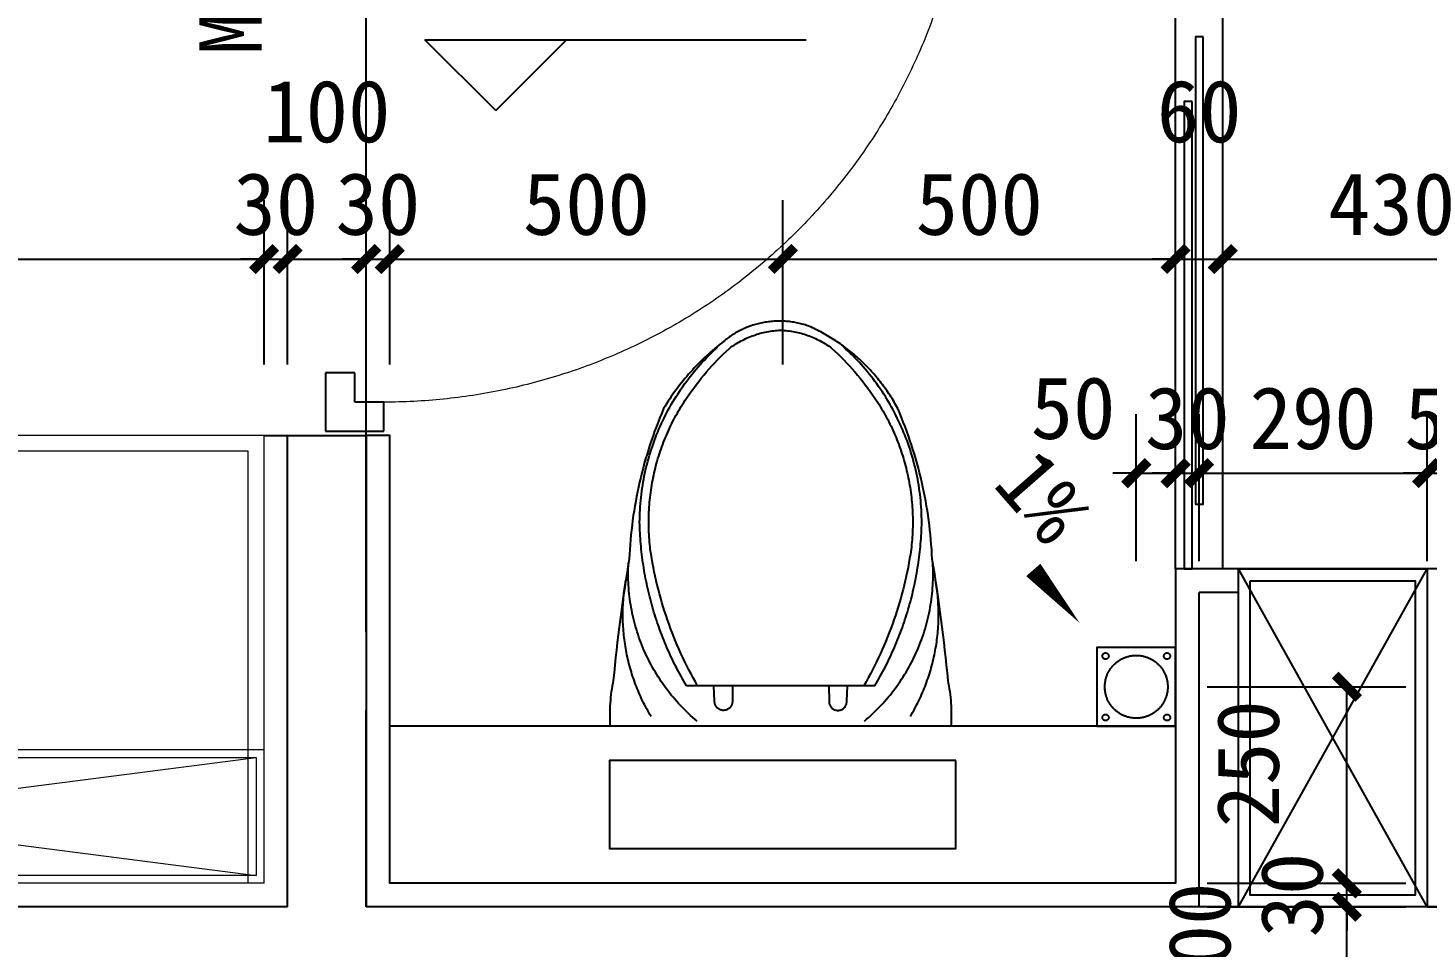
# Model space of a CAD drawing. Header units: millimetres. Extents: x -15 to 66915, y -15 to 18798.
# Drawn here: x 35255 to 37035, y 13512 to 14681 of the extents above; entities that cross this region are included whole.
import ezdxf
from ezdxf.xclip import XClip

# ---------------------------------------------------------------- set-up
doc = ezdxf.new("R2010")
doc.units = ezdxf.units.MM
doc.header["$LTSCALE"] = 1000
doc.header["$XCLIPFRAME"] = 2
doc.linetypes.add('DASH', pattern=[0.35, 0.25, -0.1])
doc.layers.get('Defpoints').update_dxf_attribs({"color": 4, "linetype": 'DASH'})
for name, color, linetype in [('1#2#楼$0$A-ANNO-DIM-SYMB', 3, 'Continuous'), ('1#2#楼$0$A-ANNO-DIMS', 3, 'Continuous'), ('1#2#楼$0$A-ANNO-ELEV', 3, 'Continuous'), ('1#2#楼$0$A-ANNO-TEXT', 7, 'Continuous'), ('1#2#楼$0$A-DOOR-IDEN', 53, 'Continuous'), ('110-WC$0$A-FLOR-SPCL', 225, 'Continuous'), ('110-WC$0$BS-STAIR', 225, 'Continuous'), ('110-墙体$0$A-DOOR', 51, 'Continuous'), ('110-墙体$0$A-WALL-BLOK', 131, 'Continuous'), ('110-墙体$0$A-WALL-STUD', 133, 'Continuous')]:
    doc.layers.add(name, color=color, linetype=linetype)
doc.layers.add('110-WC$0$JJ-01-固定家具', color=225, linetype='Continuous', lineweight=0)
doc.styles.add('1#2#楼$0$_TCH_DIM', font='')
doc.styles.add('1#2#楼$0$_TCH_DIM_T3', font='')
doc.styles.add('1#2#楼$0$_TCH_WINDOW', font='')
doc.styles.get('1#2#楼$0$_TCH_DIM').set_extended_font_data('SimSun')
doc.styles.get('1#2#楼$0$_TCH_DIM_T3').set_extended_font_data('SimSun')
doc.styles.get('1#2#楼$0$_TCH_WINDOW').set_extended_font_data('SimSun')
doc.dimstyles.new('1#2#楼$0$_TCH_ARCH&&30', dxfattribs={"dimtxt": 79.303797, "dimasz": 30, "dimexe": 75, "dimexo": 90, "dimgap": 30, "dimtad": 1, "dimdec": 0, "dimzin": 0, "dimdsep": 46, "dimtxsty": '1#2#楼$0$_TCH_DIM_T3', "dimblk": '1#2#楼$0$_ArchTick', "dimcen": 0.09, "dimclrt": 7, "dimazin": 2, "dimtfac": 1, "dimtdec": 0, "dimtix": 1, "dimtmove": 2, "dimatfit": 3, "dimfxl": 100, "dimtolj": 1, "dimtzin": 0, "dimarcsym": 0})

# ---------------------------------------------------------------- blocks, each defined once
blk = doc.blocks.new('110-墙体$0$$DorLib2D$00000009')
for p, q in [((0.4129, 0.9053), (0.4129, 0.0807)), ((0.4541, 0.9053), (0.4129, 0.9053)), ((0.4541, 0.0807), (0.4541, 0.9053)), ((0.4129, 0.7822), (0.378, 0.7822)), ((0.489, 0.7822), (0.4541, 0.7822)), ((0.4129, 0.6235), (0.378, 0.6235)), ((0.489, 0.6235), (0.4541, 0.6235)), ((-0.4941, 0.0807), (-0.4529, 0.0807)), ((-0.4941, -0.0018), (-0.4941, 0.0807)), ((-0.4529, 0.0807), (-0.4529, 0.0395)), ((0.4129, 0.0807), (0.4541, 0.0807)), ((0.4953, 0.0807), (0.4541, 0.0807)), ((0.4541, 0.0807), (0.4541, 0.0395)), ((0.4953, -0.0018), (0.4953, 0.0807)), ((-0.4529, 0.0395), (-0.4117, 0.0395)), ((-0.4117, 0.0395), (-0.4117, -0.0018)), ((0.4541, 0.0395), (0.4129, 0.0395)), ((0.4129, 0.0395), (0.4129, -0.0018)), ((-0.4941, -0.0018), (-0.4941, -0.0018)), ((-0.4117, -0.0018), (-0.4941, -0.0018)), ((0.4129, -0.0018), (0.4953, -0.0018)), ((0.4953, -0.0018), (0.4953, -0.0018))]:
    blk.add_line(p, q)
at = {"lineweight": 13}
for p, q in [((0.378, 0.7822), (0.378, 0.6235)), ((0.489, 0.7822), (0.489, 0.6235))]:
    blk.add_line(p, q, dxfattribs=at)
blk.add_arc((0.3716, 0.0817), 0.8246, 87.134, 180.0717, dxfattribs=at)
blk = doc.blocks.new('110-墙体')
at = {"layer": '110-墙体$0$A-DOOR'}
blk.add_line((2100, 6700), (2100, 7600), dxfattribs=at)
at = {"layer": '110-墙体$0$A-WALL-BLOK'}
for p, q in [((2200, 6700), (2100, 6700)), ((2100, 6700), (2100, 6100)), ((2200, 6100), (2200, 6700)), ((700, 6100), (990, 6100)), ((990, 6100), (2100, 6100)), ((2200, 6100), (2850, 6100))]:
    blk.add_line(p, q, dxfattribs=at)
at = {"layer": '110-墙体$0$A-WALL-STUD'}
for p, q in [((990, 6100), (990, 6500)), ((990, 6500), (1040, 6500)), ((1040, 6100), (1040, 6500))]:
    blk.add_line(p, q, dxfattribs=at)
at = {"layer": '110-墙体$0$A-DOOR', "xscale": 900, "yscale": 900, "zscale": 100, "rotation": 90}
blk.add_blockref('110-墙体$0$$DorLib2D$00000009', (2150, 7150), dxfattribs=at)
blk = doc.blocks.new('*U141')
for p, q in [((-595, 570), (-595, 0)), ((595, 570), (-595, 570)), ((595, 0), (595, 570)), ((-16, 244), (16, 244)), ((-16, 50), (-16, 244)), ((16, 244), (16, 50)), ((16, 50), (-16, 50))]:
    blk.add_line(p, q)
at = {"color": 250}
for p, q in [((-575, 550), (-575, 0)), ((575, 550), (-575, 550)), ((575, 0), (575, 550))]:
    blk.add_line(p, q, dxfattribs=at)
at = {"color": 0, "linetype": 'ByBlock'}
for p, q in [((-595, 170), (595, 170)), ((595, 0), (-595, 0))]:
    blk.add_line(p, q, dxfattribs=at)
at = {"color": 8}
for p, q in [((-585, 10), (585, 160)), ((-585, 160), (585, 10))]:
    blk.add_line(p, q, dxfattribs=at)
for points in [[(16, 107.6), (250, 107.6), (250, 497.6), (-250, 497.6), (-250, 107.6), (-16, 107.6)], [(16, 127.6), (230, 127.6), (230, 477.6), (-230, 477.6), (-230, 127.6), (-16, 127.6)]]:
    blk.add_lwpolyline(points)
blk.add_lwpolyline([(-585, 160), (585, 160), (585, 10), (-585, 10)], close=True, dxfattribs=at)
at = {"extrusion": (0, 0, -1)}
for centre, major_axis, start_param, end_param in [((0, 296.2), (-23.8, 0), 1.570796326795389, 7.853981633974973), ((67.1, 54.3), (-19, 0), 1.570796326798259, 7.853981633977845)]:
    blk.add_ellipse(centre, major_axis=major_axis, ratio=0.89986, start_param=start_param, end_param=end_param, dxfattribs=at)
blk.add_ellipse((-67.1, 53.6), major_axis=(19, 0), ratio=0.89986, dxfattribs=at)
blk = doc.blocks.new('110-WC$0$A$C446C3F73')
at = {"layer": '110-WC$0$A-FLOR-SPCL'}
blk.add_lwpolyline([(-50, -50), (50, -50), (50, 50), (-50, 50)], close=True, dxfattribs=at)
for centre, radius in [((-39.1, 39.1), 4), ((0, 0), 40), ((39.1, 39.1), 4), ((-39.1, -39.1), 4), ((39.1, -39.1), 4)]:
    blk.add_circle(centre, radius, dxfattribs=at)
blk = doc.blocks.new('110-WC$0$dfghrtjrtuj6')
at = {"layer": '110-WC$0$A-FLOR-SPCL'}
for points in [[(-217, 0, 0.071142), (-213, -58.1, 0.019152), (-192.8, -212.4, 0.090609), (-149, -404.1, 0.163158), (-38.2, -508, 0.273043), (72.6, -489.5, 0.094885), (149, -404.1, 0.090609), (192.8, -212.4, 0.019152), (213, -58.1, 0.071142), (217, 0)], [(-165, -12.4, 0.180688), (-197.1, -185.5, -4.705295)], [(-106.5, -6.4, 0.237416), (-193.6, -207.9, -3.87225)], [(106.5, -6.4, -0.237416), (193.6, -207.9, 3.87225)], [(165, -12.4, -0.180688), (197.1, -185.5, 4.705295)], [(-61.3, -50.9), (-61.5, -31.5, 1.018669), (-84.1, -31.5), (-85.1, -51.1)], [(61.3, -50.9), (61.5, -31.5, -1.018669), (84.1, -31.5), (85.1, -51.1)], [(-119.9, -51.4, 0.129606), (-179.5, -259.3, 0.211204), (-80.1, -482.5, 2.252949)], [(105.7, -51.3, -0.095348), (165.9, -224.7, -0.180567), (119.8, -417.3, -0.059956), (65.2, -480.7, -0.149733), (0, -503.9, -0.149733), (-65.2, -480.7, -0.059956), (-119.9, -417.3, -0.180567), (-165.9, -224.7, -0.095348), (-105.7, -51.3, 0.095348)], [(119.9, -51.4, -0.129606), (179.5, -259.3, -0.211204), (80.1, -482.5, -2.252949)]]:
    blk.add_lwpolyline(points, format="xyb", dxfattribs=at)
blk.add_lwpolyline([(-119.9, -51.4), (119.9, -51.4)], dxfattribs=at)
blk = doc.blocks.new('110-WC')
at = {"layer": '110-WC$0$A-FLOR-SPCL'}
blk.add_line((970, -1370), (1970, -1370), dxfattribs=at)
for points in [[(1970, -100), (1970, -30), (30, -30), (30, -1170), (970, -1170), (970, -1570), (1970, -1570), (1970, -1000), (2000, -1000)], [(2130, -1000), (2100, -1000)]]:
    blk.add_lwpolyline(points, dxfattribs=at)
for points in [[(934.7, -492.8), (944.7, -492.8), (944.7, -1087.8), (934.7, -1087.8)], [(949, -575), (959, -575), (959, -1170), (949, -1170)], [(1249.8, -1413.6), (1690.2, -1413.6), (1690.2, -1525.9), (1249.8, -1525.9)]]:
    blk.add_lwpolyline(points, close=True, dxfattribs=at)
at = {"layer": '110-WC$0$BS-STAIR', "color": 8}
for p, q in [((650, -1600), (890, -1170)), ((890, -1600), (650, -1170))]:
    blk.add_line(p, q, dxfattribs=at)
at = {"layer": '110-WC$0$BS-STAIR'}
for points in [[(910, -1170), (910, -30)], [(970, -1170), (970, -30)]]:
    blk.add_lwpolyline(points, dxfattribs=at)
at = {"layer": '110-WC$0$BS-STAIR', "color": 8}
for points in [[(890, -1170), (650, -1170), (650, -1600), (890, -1600)], [(875, -1185), (665, -1185), (665, -1585), (875, -1585)]]:
    blk.add_lwpolyline(points, close=True, dxfattribs=at)
at = {"layer": 'Defpoints'}
for points in [[(0, -1600), (2000, -1600), (2000, 0), (0, 0)], [(0, -1200), (650, -1200), (650, -1600), (0, -1600)]]:
    blk.add_lwpolyline(points, close=True, dxfattribs=at)
at = {"layer": '110-WC$0$A-FLOR-SPCL', "xscale": -1}
for name, p, rotation in [('110-WC$0$dfghrtjrtuj6', (1472.5, -1370), 180), ('110-WC$0$A$C446C3F73', (1020, -1320), 270)]:
    blk.add_blockref(name, p, dxfattribs=dict(at, rotation=rotation))
at = {"layer": '110-WC$0$JJ-01-固定家具', "extrusion": (0, 0, -1), "zscale": -1}
blk.add_blockref('*U141', (-2725, -1570), dxfattribs=at)
blk = doc.blocks.new('1#2#楼$0$bgtb')
ref = blk.add_blockref('110-墙体', (6450, -10000), dxfattribs=dict(xscale=-1))
XClip(ref).set_block_clipping_path([(10449.9188188711, -2099.9999999995), (-900.0811811288, -2099.9999999995), (-900, 11600.0002523363), (7750, 11600.0002523363), (7750, 4300), (10449.9999999999, 4300)])
ref = blk.add_blockref('110-WC', (6350, -2300), dxfattribs=dict(xscale=-1))
XClip(ref).set_block_clipping_path([(10349.9188188711, -9799.9999239819), (-1000.0811811288, -9799.9999239819), (-1000, 3900.000328354), (7650, 3900.000328354), (7650, -3399.9999239824), (10349.9999999999, -3399.9999239823)])
blk = doc.blocks.new('1#2#楼$0$_ArchTick')
at = {"color": 0, "linetype": 'ByBlock', "const_width": 0.4}
blk.add_lwpolyline([(-0.5, -0.5), (0.5, 0.5)], dxfattribs=at)
blk = doc.blocks.new('*D762')
at = {"layer": '1#2#楼$0$A-ANNO-DIMS', "color": 0, "lineweight": -2, "transparency": 16777216}
for p, q in [((36665.5, 14002.7), (36665.5, 14189.6)), ((36715.5, 14002.7), (36715.5, 14189.6)), ((36665.5, 14114.6), (36635.5, 14114.6)), ((36665.5, 14114.6), (36715.5, 14114.6)), ((36715.5, 14114.6), (36745.5, 14114.6))]:
    blk.add_line(p, q, dxfattribs=at)
at = {"layer": 'Defpoints', "color": 0, "transparency": 16777216}
for p in [(36715.5, 14114.6), (36665.5, 13912.7), (36715.5, 13912.7)]:
    blk.add_point(p, dxfattribs=at)
at = {"layer": '1#2#楼$0$A-ANNO-DIMS', "color": 0, "lineweight": -2, "transparency": 16777216, "xscale": 30, "yscale": 30, "zscale": 30}
blk.add_blockref('1#2#楼$0$_ArchTick', (36665.5, 14114.6), dxfattribs=at)
at = {"layer": '1#2#楼$0$A-ANNO-DIMS', "color": 0, "lineweight": -2, "transparency": 16777216, "xscale": 30, "yscale": 30, "zscale": 30, "rotation": 180}
blk.add_blockref('1#2#楼$0$_ArchTick', (36715.5, 14114.6), dxfattribs=at)
at = {"layer": '1#2#楼$0$A-ANNO-DIMS', "color": 7, "transparency": 16777216, "insert": (36585, 14197.1), "char_height": 79.3, "attachment_point": 5, "style": '1#2#楼$0$_TCH_DIM_T3'}
blk.add_mtext('\\A1;50', dxfattribs=at)
blk = doc.blocks.new('*D763')
at = {"layer": '1#2#楼$0$A-ANNO-DIMS', "color": 0, "lineweight": -2, "transparency": 16777216}
for p, q in [((36715.5, 14002.7), (36715.5, 14189.6)), ((36745.5, 14002.7), (36745.5, 14189.6)), ((36715.5, 14114.6), (36685.5, 14114.6)), ((36715.5, 14114.6), (36745.5, 14114.6)), ((36745.5, 14114.6), (36775.5, 14114.6))]:
    blk.add_line(p, q, dxfattribs=at)
at = {"layer": 'Defpoints', "color": 0, "transparency": 16777216}
for p in [(36745.5, 14114.6), (36715.5, 13912.7), (36745.5, 13912.7)]:
    blk.add_point(p, dxfattribs=at)
at = {"layer": '1#2#楼$0$A-ANNO-DIMS', "color": 0, "lineweight": -2, "transparency": 16777216, "xscale": 30, "yscale": 30, "zscale": 30}
blk.add_blockref('1#2#楼$0$_ArchTick', (36715.5, 14114.6), dxfattribs=at)
at = {"layer": '1#2#楼$0$A-ANNO-DIMS', "color": 0, "lineweight": -2, "transparency": 16777216, "xscale": 30, "yscale": 30, "zscale": 30, "rotation": 180}
blk.add_blockref('1#2#楼$0$_ArchTick', (36745.5, 14114.6), dxfattribs=at)
at = {"layer": '1#2#楼$0$A-ANNO-DIMS', "color": 7, "transparency": 16777216, "insert": (36730.5, 14184.2), "char_height": 79.3, "attachment_point": 5, "style": '1#2#楼$0$_TCH_DIM_T3'}
blk.add_mtext('\\A1;30', dxfattribs=at)
blk = doc.blocks.new('*D764')
at = {"layer": '1#2#楼$0$A-ANNO-DIMS', "color": 0, "lineweight": -2, "transparency": 16777216}
for p, q in [((36745.5, 14002.7), (36745.5, 14189.6)), ((37035.5, 14002.7), (37035.5, 14189.6)), ((36745.5, 14114.6), (37035.5, 14114.6))]:
    blk.add_line(p, q, dxfattribs=at)
at = {"layer": 'Defpoints', "color": 0, "transparency": 16777216}
for p in [(37035.5, 14114.6), (36745.5, 13912.7), (37035.5, 13912.7)]:
    blk.add_point(p, dxfattribs=at)
at = {"layer": '1#2#楼$0$A-ANNO-DIMS', "color": 0, "lineweight": -2, "transparency": 16777216, "xscale": 30, "yscale": 30, "zscale": 30, "rotation": 180}
blk.add_blockref('1#2#楼$0$_ArchTick', (36745.5, 14114.6), dxfattribs=at)
at = {"layer": '1#2#楼$0$A-ANNO-DIMS', "color": 0, "lineweight": -2, "transparency": 16777216, "xscale": 30, "yscale": 30, "zscale": 30}
blk.add_blockref('1#2#楼$0$_ArchTick', (37035.5, 14114.6), dxfattribs=at)
at = {"layer": '1#2#楼$0$A-ANNO-DIMS', "color": 7, "transparency": 16777216, "insert": (36890.5, 14184.2), "char_height": 79.3, "attachment_point": 5, "style": '1#2#楼$0$_TCH_DIM_T3'}
blk.add_mtext('\\A1;290', dxfattribs=at)
blk = doc.blocks.new('*D765')
at = {"layer": '1#2#楼$0$A-ANNO-DIMS', "color": 0, "lineweight": -2, "transparency": 16777216}
for p, q in [((37035.5, 14002.7), (37035.5, 14189.6)), ((37085.5, 14002.7), (37085.5, 14189.6)), ((37035.5, 14114.6), (37005.5, 14114.6)), ((37035.5, 14114.6), (37085.5, 14114.6)), ((37085.5, 14114.6), (37115.5, 14114.6))]:
    blk.add_line(p, q, dxfattribs=at)
at = {"layer": 'Defpoints', "color": 0, "transparency": 16777216}
for p in [(37085.5, 14114.6), (37035.5, 13912.7), (37085.5, 13912.7)]:
    blk.add_point(p, dxfattribs=at)
at = {"layer": '1#2#楼$0$A-ANNO-DIMS', "color": 0, "lineweight": -2, "transparency": 16777216, "xscale": 30, "yscale": 30, "zscale": 30}
blk.add_blockref('1#2#楼$0$_ArchTick', (37035.5, 14114.6), dxfattribs=at)
at = {"layer": '1#2#楼$0$A-ANNO-DIMS', "color": 0, "lineweight": -2, "transparency": 16777216, "xscale": 30, "yscale": 30, "zscale": 30, "rotation": 180}
blk.add_blockref('1#2#楼$0$_ArchTick', (37085.5, 14114.6), dxfattribs=at)
at = {"layer": '1#2#楼$0$A-ANNO-DIMS', "color": 7, "transparency": 16777216, "insert": (37060.5, 14184.2), "char_height": 79.3, "attachment_point": 5, "style": '1#2#楼$0$_TCH_DIM_T3'}
blk.add_mtext('\\A1;50', dxfattribs=at)
blk = doc.blocks.new('*D828')
at = {"layer": '1#2#楼$0$A-ANNO-DIMS', "color": 0, "lineweight": -2, "transparency": 16777216}
for p, q in [((36755.5, 13562.7), (37008.5, 13562.7)), ((36933.5, 13462.7), (36933.5, 13562.7)), ((36755.5, 13462.7), (37008.5, 13462.7))]:
    blk.add_line(p, q, dxfattribs=at)
at = {"layer": 'Defpoints', "color": 0, "transparency": 16777216}
for p in [(36665.5, 13562.7), (36933.5, 13562.7), (36665.5, 13462.7)]:
    blk.add_point(p, dxfattribs=at)
at = {"layer": '1#2#楼$0$A-ANNO-DIMS', "color": 0, "lineweight": -2, "transparency": 16777216, "xscale": 30, "yscale": 30, "zscale": 30}
for p, rotation in [((36933.5, 13562.7), 90), ((36933.5, 13462.7), 270)]:
    blk.add_blockref('1#2#楼$0$_ArchTick', p, dxfattribs=dict(at, rotation=rotation))
at = {"layer": '1#2#楼$0$A-ANNO-DIMS', "color": 7, "transparency": 16777216, "insert": (36746.4, 13512.7), "char_height": 79.3, "attachment_point": 5, "rotation": 90, "style": '1#2#楼$0$_TCH_DIM_T3'}
blk.add_mtext('\\A1;100', dxfattribs=at)
blk = doc.blocks.new('*D829')
at = {"layer": '1#2#楼$0$A-ANNO-DIMS', "color": 0, "lineweight": -2, "transparency": 16777216}
for p, q in [((36933.5, 13592.7), (36933.5, 13622.7)), ((36755.5, 13592.7), (37008.5, 13592.7)), ((36933.5, 13562.7), (36933.5, 13592.7)), ((36755.5, 13562.7), (37008.5, 13562.7)), ((36933.5, 13562.7), (36933.5, 13532.7))]:
    blk.add_line(p, q, dxfattribs=at)
at = {"layer": 'Defpoints', "color": 0, "transparency": 16777216}
for p in [(36665.5, 13592.7), (36933.5, 13592.7), (36665.5, 13562.7)]:
    blk.add_point(p, dxfattribs=at)
at = {"layer": '1#2#楼$0$A-ANNO-DIMS', "color": 0, "lineweight": -2, "transparency": 16777216, "xscale": 30, "yscale": 30, "zscale": 30}
for p, rotation in [((36933.5, 13592.7), 270), ((36933.5, 13562.7), 90)]:
    blk.add_blockref('1#2#楼$0$_ArchTick', p, dxfattribs=dict(at, rotation=rotation))
at = {"layer": '1#2#楼$0$A-ANNO-DIMS', "color": 7, "transparency": 16777216, "insert": (36863.8, 13577.7), "char_height": 79.3, "attachment_point": 5, "rotation": 90, "style": '1#2#楼$0$_TCH_DIM_T3'}
blk.add_mtext('\\A1;30', dxfattribs=at)
blk = doc.blocks.new('*D830')
at = {"layer": '1#2#楼$0$A-ANNO-DIMS', "color": 0, "lineweight": -2, "transparency": 16777216}
for p, q in [((36755.5, 13842.7), (37008.5, 13842.7)), ((36933.5, 13592.7), (36933.5, 13842.7)), ((36755.5, 13592.7), (37008.5, 13592.7))]:
    blk.add_line(p, q, dxfattribs=at)
at = {"layer": 'Defpoints', "color": 0, "transparency": 16777216}
for p in [(36665.5, 13842.7), (36933.5, 13842.7), (36665.5, 13592.7)]:
    blk.add_point(p, dxfattribs=at)
at = {"layer": '1#2#楼$0$A-ANNO-DIMS', "color": 0, "lineweight": -2, "transparency": 16777216, "xscale": 30, "yscale": 30, "zscale": 30}
for p, rotation in [((36933.5, 13842.7), 90), ((36933.5, 13592.7), 270)]:
    blk.add_blockref('1#2#楼$0$_ArchTick', p, dxfattribs=dict(at, rotation=rotation))
at = {"layer": '1#2#楼$0$A-ANNO-DIMS', "color": 7, "transparency": 16777216, "insert": (36808, 13744.7), "char_height": 79.3, "attachment_point": 5, "rotation": 90, "style": '1#2#楼$0$_TCH_DIM_T3'}
blk.add_mtext('\\A1;250', dxfattribs=at)
blk = doc.blocks.new('*D833')
at = {"layer": '1#2#楼$0$A-ANNO-DIMS', "color": 0, "lineweight": -2, "transparency": 16777216}
for p, q in [((34365.5, 14252.7), (34365.5, 14462.1)), ((35555.5, 14252.7), (35555.5, 14462.1)), ((34365.5, 14387.1), (35555.5, 14387.1))]:
    blk.add_line(p, q, dxfattribs=at)
at = {"layer": 'Defpoints', "color": 0, "transparency": 16777216}
for p in [(35555.5, 14387.1), (34365.5, 14162.7), (35555.5, 14162.7)]:
    blk.add_point(p, dxfattribs=at)
at = {"layer": '1#2#楼$0$A-ANNO-DIMS', "color": 0, "lineweight": -2, "transparency": 16777216, "xscale": 30, "yscale": 30, "zscale": 30, "rotation": 180}
blk.add_blockref('1#2#楼$0$_ArchTick', (34365.5, 14387.1), dxfattribs=at)
at = {"layer": '1#2#楼$0$A-ANNO-DIMS', "color": 0, "lineweight": -2, "transparency": 16777216, "xscale": 30, "yscale": 30, "zscale": 30}
blk.add_blockref('1#2#楼$0$_ArchTick', (35555.5, 14387.1), dxfattribs=at)
at = {"layer": '1#2#楼$0$A-ANNO-DIMS', "color": 7, "transparency": 16777216, "insert": (34960.5, 14456.8), "char_height": 79.3, "attachment_point": 5, "style": '1#2#楼$0$_TCH_DIM_T3'}
blk.add_mtext('\\A1;1190', dxfattribs=at)
blk = doc.blocks.new('*D834')
at = {"layer": '1#2#楼$0$A-ANNO-DIMS', "color": 0, "lineweight": -2, "transparency": 16777216}
for p, q in [((35555.5, 14252.7), (35555.5, 14462.1)), ((35585.5, 14252.7), (35585.5, 14462.1)), ((35555.5, 14387.1), (35525.5, 14387.1)), ((35555.5, 14387.1), (35585.5, 14387.1)), ((35585.5, 14387.1), (35615.5, 14387.1))]:
    blk.add_line(p, q, dxfattribs=at)
at = {"layer": 'Defpoints', "color": 0, "transparency": 16777216}
for p in [(35585.5, 14387.1), (35555.5, 14162.7), (35585.5, 14162.7)]:
    blk.add_point(p, dxfattribs=at)
at = {"layer": '1#2#楼$0$A-ANNO-DIMS', "color": 0, "lineweight": -2, "transparency": 16777216, "xscale": 30, "yscale": 30, "zscale": 30}
blk.add_blockref('1#2#楼$0$_ArchTick', (35555.5, 14387.1), dxfattribs=at)
at = {"layer": '1#2#楼$0$A-ANNO-DIMS', "color": 0, "lineweight": -2, "transparency": 16777216, "xscale": 30, "yscale": 30, "zscale": 30, "rotation": 180}
blk.add_blockref('1#2#楼$0$_ArchTick', (35585.5, 14387.1), dxfattribs=at)
at = {"layer": '1#2#楼$0$A-ANNO-DIMS', "color": 7, "transparency": 16777216, "insert": (35570.5, 14456.8), "char_height": 79.3, "attachment_point": 5, "style": '1#2#楼$0$_TCH_DIM_T3'}
blk.add_mtext('\\A1;30', dxfattribs=at)
blk = doc.blocks.new('*D835')
at = {"layer": '1#2#楼$0$A-ANNO-DIMS', "color": 0, "lineweight": -2, "transparency": 16777216}
for p, q in [((35585.5, 14252.7), (35585.5, 14462.1)), ((35685.5, 14252.7), (35685.5, 14462.1)), ((35585.5, 14387.1), (35685.5, 14387.1))]:
    blk.add_line(p, q, dxfattribs=at)
at = {"layer": 'Defpoints', "color": 0, "transparency": 16777216}
for p in [(35685.5, 14387.1), (35585.5, 14162.7), (35685.5, 14162.7)]:
    blk.add_point(p, dxfattribs=at)
at = {"layer": '1#2#楼$0$A-ANNO-DIMS', "color": 0, "lineweight": -2, "transparency": 16777216, "xscale": 30, "yscale": 30, "zscale": 30, "rotation": 180}
blk.add_blockref('1#2#楼$0$_ArchTick', (35585.5, 14387.1), dxfattribs=at)
at = {"layer": '1#2#楼$0$A-ANNO-DIMS', "color": 0, "lineweight": -2, "transparency": 16777216, "xscale": 30, "yscale": 30, "zscale": 30}
blk.add_blockref('1#2#楼$0$_ArchTick', (35685.5, 14387.1), dxfattribs=at)
at = {"layer": '1#2#楼$0$A-ANNO-DIMS', "color": 7, "transparency": 16777216, "insert": (35635.5, 14574.6), "char_height": 79.3, "attachment_point": 5, "style": '1#2#楼$0$_TCH_DIM_T3'}
blk.add_mtext('\\A1;100', dxfattribs=at)
blk = doc.blocks.new('*D836')
at = {"layer": '1#2#楼$0$A-ANNO-DIMS', "color": 0, "lineweight": -2, "transparency": 16777216}
for p, q in [((35685.5, 14252.7), (35685.5, 14462.1)), ((35715.5, 14252.7), (35715.5, 14462.1)), ((35685.5, 14387.1), (35655.5, 14387.1)), ((35685.5, 14387.1), (35715.5, 14387.1)), ((35715.5, 14387.1), (35745.5, 14387.1))]:
    blk.add_line(p, q, dxfattribs=at)
at = {"layer": 'Defpoints', "color": 0, "transparency": 16777216}
for p in [(35715.5, 14387.1), (35685.5, 14162.7), (35715.5, 14162.7)]:
    blk.add_point(p, dxfattribs=at)
at = {"layer": '1#2#楼$0$A-ANNO-DIMS', "color": 0, "lineweight": -2, "transparency": 16777216, "xscale": 30, "yscale": 30, "zscale": 30}
blk.add_blockref('1#2#楼$0$_ArchTick', (35685.5, 14387.1), dxfattribs=at)
at = {"layer": '1#2#楼$0$A-ANNO-DIMS', "color": 0, "lineweight": -2, "transparency": 16777216, "xscale": 30, "yscale": 30, "zscale": 30, "rotation": 180}
blk.add_blockref('1#2#楼$0$_ArchTick', (35715.5, 14387.1), dxfattribs=at)
at = {"layer": '1#2#楼$0$A-ANNO-DIMS', "color": 7, "transparency": 16777216, "insert": (35700.5, 14456.8), "char_height": 79.3, "attachment_point": 5, "style": '1#2#楼$0$_TCH_DIM_T3'}
blk.add_mtext('\\A1;30', dxfattribs=at)
blk = doc.blocks.new('*D837')
at = {"layer": '1#2#楼$0$A-ANNO-DIMS', "color": 0, "lineweight": -2, "transparency": 16777216}
for p, q in [((35715.5, 14252.7), (35715.5, 14462.1)), ((36215.9, 14252.7), (36215.9, 14462.1)), ((35715.5, 14387.1), (36215.9, 14387.1))]:
    blk.add_line(p, q, dxfattribs=at)
at = {"layer": 'Defpoints', "color": 0, "transparency": 16777216}
for p in [(36215.9, 14387.1), (35715.5, 14162.7), (36215.9, 14162.7)]:
    blk.add_point(p, dxfattribs=at)
at = {"layer": '1#2#楼$0$A-ANNO-DIMS', "color": 0, "lineweight": -2, "transparency": 16777216, "xscale": 30, "yscale": 30, "zscale": 30, "rotation": 180}
blk.add_blockref('1#2#楼$0$_ArchTick', (35715.5, 14387.1), dxfattribs=at)
at = {"layer": '1#2#楼$0$A-ANNO-DIMS', "color": 0, "lineweight": -2, "transparency": 16777216, "xscale": 30, "yscale": 30, "zscale": 30}
blk.add_blockref('1#2#楼$0$_ArchTick', (36215.9, 14387.1), dxfattribs=at)
at = {"layer": '1#2#楼$0$A-ANNO-DIMS', "color": 7, "transparency": 16777216, "insert": (35965.7, 14456.8), "char_height": 79.3, "attachment_point": 5, "style": '1#2#楼$0$_TCH_DIM_T3'}
blk.add_mtext('\\A1;500', dxfattribs=at)
blk = doc.blocks.new('*D838')
at = {"layer": '1#2#楼$0$A-ANNO-DIMS', "color": 0, "lineweight": -2, "transparency": 16777216}
for p, q in [((36215.9, 14252.7), (36215.9, 14462.1)), ((36715.5, 14252.7), (36715.5, 14462.1)), ((36215.9, 14387.1), (36715.5, 14387.1))]:
    blk.add_line(p, q, dxfattribs=at)
at = {"layer": 'Defpoints', "color": 0, "transparency": 16777216}
for p in [(36715.5, 14387.1), (36215.9, 14162.7), (36715.5, 14162.7)]:
    blk.add_point(p, dxfattribs=at)
at = {"layer": '1#2#楼$0$A-ANNO-DIMS', "color": 0, "lineweight": -2, "transparency": 16777216, "xscale": 30, "yscale": 30, "zscale": 30, "rotation": 180}
blk.add_blockref('1#2#楼$0$_ArchTick', (36215.9, 14387.1), dxfattribs=at)
at = {"layer": '1#2#楼$0$A-ANNO-DIMS', "color": 0, "lineweight": -2, "transparency": 16777216, "xscale": 30, "yscale": 30, "zscale": 30}
blk.add_blockref('1#2#楼$0$_ArchTick', (36715.5, 14387.1), dxfattribs=at)
at = {"layer": '1#2#楼$0$A-ANNO-DIMS', "color": 7, "transparency": 16777216, "insert": (36465.7, 14456.8), "char_height": 79.3, "attachment_point": 5, "style": '1#2#楼$0$_TCH_DIM_T3'}
blk.add_mtext('\\A1;500', dxfattribs=at)
blk = doc.blocks.new('*D839')
at = {"layer": '1#2#楼$0$A-ANNO-DIMS', "color": 0, "lineweight": -2, "transparency": 16777216}
for p, q in [((36715.5, 14252.7), (36715.5, 14462.1)), ((36775.5, 14252.7), (36775.5, 14462.1)), ((36715.5, 14387.1), (36685.5, 14387.1)), ((36715.5, 14387.1), (36775.5, 14387.1)), ((36775.5, 14387.1), (36805.5, 14387.1))]:
    blk.add_line(p, q, dxfattribs=at)
at = {"layer": 'Defpoints', "color": 0, "transparency": 16777216}
for p in [(36775.5, 14387.1), (36715.5, 14162.7), (36775.5, 14162.7)]:
    blk.add_point(p, dxfattribs=at)
at = {"layer": '1#2#楼$0$A-ANNO-DIMS', "color": 0, "lineweight": -2, "transparency": 16777216, "xscale": 30, "yscale": 30, "zscale": 30}
blk.add_blockref('1#2#楼$0$_ArchTick', (36715.5, 14387.1), dxfattribs=at)
at = {"layer": '1#2#楼$0$A-ANNO-DIMS', "color": 0, "lineweight": -2, "transparency": 16777216, "xscale": 30, "yscale": 30, "zscale": 30, "rotation": 180}
blk.add_blockref('1#2#楼$0$_ArchTick', (36775.5, 14387.1), dxfattribs=at)
at = {"layer": '1#2#楼$0$A-ANNO-DIMS', "color": 7, "transparency": 16777216, "insert": (36745.5, 14574.6), "char_height": 79.3, "attachment_point": 5, "style": '1#2#楼$0$_TCH_DIM_T3'}
blk.add_mtext('\\A1;60', dxfattribs=at)
blk = doc.blocks.new('*D840')
at = {"layer": '1#2#楼$0$A-ANNO-DIMS', "color": 0, "lineweight": -2, "transparency": 16777216}
for p, q in [((36775.5, 14252.7), (36775.5, 14462.1)), ((37205.5, 14252.7), (37205.5, 14462.1)), ((36775.5, 14387.1), (37205.5, 14387.1))]:
    blk.add_line(p, q, dxfattribs=at)
at = {"layer": 'Defpoints', "color": 0, "transparency": 16777216}
for p in [(37205.5, 14387.1), (36775.5, 14162.7), (37205.5, 14162.7)]:
    blk.add_point(p, dxfattribs=at)
at = {"layer": '1#2#楼$0$A-ANNO-DIMS', "color": 0, "lineweight": -2, "transparency": 16777216, "xscale": 30, "yscale": 30, "zscale": 30, "rotation": 180}
blk.add_blockref('1#2#楼$0$_ArchTick', (36775.5, 14387.1), dxfattribs=at)
at = {"layer": '1#2#楼$0$A-ANNO-DIMS', "color": 0, "lineweight": -2, "transparency": 16777216, "xscale": 30, "yscale": 30, "zscale": 30}
blk.add_blockref('1#2#楼$0$_ArchTick', (37205.5, 14387.1), dxfattribs=at)
at = {"layer": '1#2#楼$0$A-ANNO-DIMS', "color": 7, "transparency": 16777216, "insert": (36990.5, 14456.8), "char_height": 79.3, "attachment_point": 5, "style": '1#2#楼$0$_TCH_DIM_T3'}
blk.add_mtext('\\A1;430', dxfattribs=at)
blk = doc.blocks.new('1#2#楼')
ref = blk.add_blockref('1#2#楼$0$bgtb', (31335.5, 17462.7))
XClip(ref).set_block_clipping_path([(2600, -6000.0000866573), (7200.005123674, -1800.0146632848)])
at = {"layer": '1#2#楼$0$A-ANNO-DIM-SYMB'}
blk.add_lwpolyline([(36385.7, 14161.4, 0, 0, 0), (36593.6, 13923.7, 0, 24, 0), (36534.4, 13991.4, 0, 0, 0)], format="xyseb", dxfattribs=at)
at = {"layer": '1#2#楼$0$A-ANNO-ELEV', "color": 6}
for p, q in [((35850.3, 14576), (35760.3, 14666)), ((35760.3, 14666), (36245.2, 14666)), ((35850.3, 14576), (35940.3, 14666))]:
    blk.add_line(p, q, dxfattribs=at)
at = {"layer": '1#2#楼$0$A-ANNO-TEXT', "color": 7, "style": '1#2#楼$0$_TCH_DIM'}
blk.add_text('1%', height=79.3, rotation=311.1643, dxfattribs=at).set_placement((36481.1, 14100.1))
at = {"layer": '1#2#楼$0$A-DOOR-IDEN', "style": '1#2#楼$0$_TCH_WINDOW'}
blk.add_text('M0923', height=79.3, rotation=90, dxfattribs=at).set_placement((35552.5, 14646.8))
at = {"layer": '1#2#楼$0$A-ANNO-DIMS'}
for base, p1, p2, angle, picture, middle in [((35685.5, 14387.1), (35585.5, 14162.7), (35685.5, 14162.7), 0, '*D835', (35635.5, 14574.6)), ((36775.5, 14387.1), (36715.5, 14162.7), (36775.5, 14162.7), 0, '*D839', (36745.5, 14574.6)), ((36715.5, 14114.6), (36665.5, 13912.7), (36715.5, 13912.7), 0, '*D762', (36585, 14197.1)), ((36933.5, 13842.7), (36665.5, 13592.7), (36665.5, 13842.7), 90, '*D830', (36808, 13744.7)), ((36933.5, 13562.7), (36665.5, 13462.7), (36665.5, 13562.7), 90, '*D828', (36746.4, 13512.7))]:
    dim = blk.add_linear_dim(base=base, p1=p1, p2=p2, angle=angle, dimstyle='1#2#楼$0$_TCH_ARCH&&30', dxfattribs=at)
    dim.commit()
    dim.dimension.update_dxf_attribs({"geometry": picture, "text_midpoint": middle, "dimtype": 161})
for p1, p2, distance, picture, middle in [((34365.5, 14162.7), (35555.5, 14162.7), 224.4, '*D833', (34960.5, 14456.8)), ((35555.5, 14162.7), (35585.5, 14162.7), 224.4, '*D834', (35570.5, 14456.8)), ((35685.5, 14162.7), (35715.5, 14162.7), 224.4, '*D836', (35700.5, 14456.8)), ((35715.5, 14162.7), (36215.9, 14162.7), 224.4, '*D837', (35965.7, 14456.8)), ((36215.9, 14162.7), (36715.5, 14162.7), 224.4, '*D838', (36465.7, 14456.8)), ((36775.5, 14162.7), (37205.5, 14162.7), 224.4, '*D840', (36990.5, 14456.8)), ((36715.5, 13912.7), (36745.5, 13912.7), 201.9, '*D763', (36730.5, 14184.2)), ((36745.5, 13912.7), (37035.5, 13912.7), 201.9, '*D764', (36890.5, 14184.2)), ((37035.5, 13912.7), (37085.5, 13912.7), 201.9, '*D765', (37060.5, 14184.2)), ((36665.5, 13562.7), (36665.5, 13592.7), -268, '*D829', (36863.8, 13577.7))]:
    dim = blk.add_aligned_dim(p1=p1, p2=p2, distance=distance, dimstyle='1#2#楼$0$_TCH_ARCH&&30', dxfattribs=at)
    dim.commit()
    dim.dimension.update_dxf_attribs({"geometry": picture, "text_midpoint": middle})

msp = doc.modelspace()

# ---------------------------------------------------------------- block references
msp.add_blockref('1#2#楼', (0, 0))

doc.saveas('drawing.dxf')
